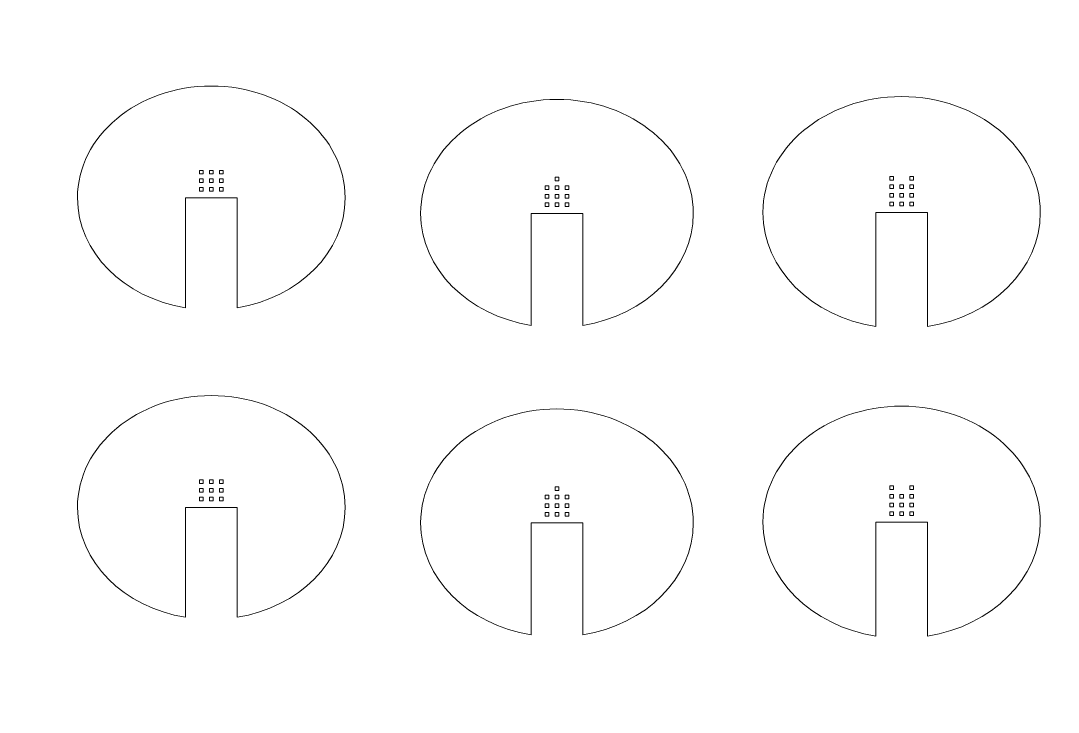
# Model space of a CAD drawing. Header units: centimetres. Extents: x -25.2 to 43.3, y -57.6 to 38.
# Drawn here: x 7.78 to 15.83, y -10.07 to -4.7 of the extents above; entities that cross this region are included whole.
import ezdxf

# ---------------------------------------------------------------- set-up
doc = ezdxf.new("R2010")
doc.units = ezdxf.units.CM
doc.header["$MEASUREMENT"] = 0

msp = doc.modelspace()

# ---------------------------------------------------------------- linework, layer by layer
at = {"lineweight": 9}
for points, knots in [([(36.13805, -9.90494), (36.13805, -9.90494), (37.33926, -9.90494), (37.33926, -9.90494), (37.33926, -9.90494), (37.33926, -9.90494), (37.33926, -11.50647), (37.33926, -11.50647), (37.33926, -11.50647), (37.33926, -11.50647), (36.53855, -11.50647), (36.53855, -11.50647), (36.53855, -11.50647), (36.53855, -11.50647), (36.53855, -18.46546), (36.53855, -18.46546), (36.53855, -18.46546), (36.53855, -18.46546), (37.33926, -18.46546), (37.33926, -18.46546), (37.33926, -18.46546), (37.33926, -18.46546), (37.33926, -20.06696), (37.33926, -20.06696), (37.33926, -20.06696), (37.33926, -20.06696), (36.53855, -20.06696), (36.53855, -20.06696), (36.53855, -20.06696), (36.53855, -20.06696), (34.21666, -21.0309), (34.21666, -21.0309), (34.21666, -21.0309), (34.21666, -21.0309), (34.21666, -11.69401), (34.21666, -11.69401), (34.21666, -11.69401), (34.21666, -11.69401), (33.81628, -11.69401), (33.81628, -11.69401), (33.81628, -11.69401), (33.81628, -11.69401), (33.81628, -21.23217), (33.81628, -21.23217), (33.81628, -21.23217), (33.81628, -21.23217), (31.89489, -22.29091), (31.89489, -22.29091), (31.89489, -22.29091), (31.89489, -22.29091), (31.89489, -13.28956), (31.89489, -13.28956), (31.89489, -13.28956), (31.89489, -13.28956), (31.4945, -13.28956), (31.4945, -13.28956), (31.4945, -13.28956), (31.4945, -13.28956), (31.4945, -22.52915), (31.4945, -22.52915), (31.4945, -22.52915), (31.4945, -22.52915), (29.57312, -23.75693), (29.57312, -23.75693), (29.57312, -23.75693), (29.57312, -23.75693), (29.57312, -14.84727), (29.57312, -14.84727), (29.57312, -14.84727), (29.57312, -14.84727), (29.17274, -14.84727), (29.17274, -14.84727), (29.17274, -14.84727), (29.17274, -14.84727), (29.17274, -24.00844), (29.17274, -24.00844), (29.17274, -24.00844), (29.17274, -24.00844), (27.25135, -25.19447), (27.25135, -25.19447), (27.25135, -25.19447), (27.25135, -25.19447), (27.25135, -16.49939), (27.25135, -16.49939), (27.25135, -16.49939), (27.25135, -16.49939), (26.85098, -16.49939), (26.85098, -16.49939), (26.85098, -16.49939), (26.85098, -16.49939), (26.85098, -25.44006), (26.85098, -25.44006), (26.85098, -25.44006), (26.85098, -25.44006), (24.92957, -26.6111), (24.92957, -26.6111), (24.92957, -26.6111), (24.92957, -26.6111), (24.92957, -18.24529), (24.92957, -18.24529), (24.92957, -18.24529), (24.92957, -18.24529), (24.52921, -18.24529), (24.52921, -18.24529), (24.52921, -18.24529), (24.52921, -18.24529), (24.52921, -26.78616), (24.52921, -26.78616), (24.52921, -26.78616), (24.52921, -26.78616), (22.60781, -27.29513), (22.60781, -27.29513), (22.60781, -27.29513), (22.60781, -27.29513), (22.60781, -19.73104), (22.60781, -19.73104), (22.60781, -19.73104), (22.60781, -19.73104), (22.20743, -19.73104), (22.20743, -19.73104), (22.20743, -19.73104), (22.20743, -19.73104), (22.20743, -27.37556), (22.20743, -27.37556), (22.20743, -27.37556), (22.20743, -27.37556), (21.44694, -27.47965), (21.44694, -27.47965), (21.44694, -27.47965), (21.44694, -27.47965), (21.44694, -24.35257), (21.44694, -24.35257), (21.44694, -24.35257), (21.44694, -24.35257), (21.04655, -24.35257), (21.04655, -24.35257), (21.04655, -24.35257), (21.04655, -24.35257), (21.04655, -27.53446), (21.04655, -27.53446), (21.04655, -27.53446), (21.04655, -27.53446), (20.28604, -27.63856), (20.28604, -27.63856), (20.28604, -27.63856), (20.28604, -27.63856), (20.28604, -21.31554), (20.28604, -21.31554), (20.28604, -21.31554), (20.28604, -21.31554), (19.88567, -21.31554), (19.88567, -21.31554), (19.88567, -21.31554), (19.88567, -21.31554), (19.88567, -27.63898), (19.88567, -27.63898), (19.88567, -27.63898), (19.88567, -27.63898), (17.96428, -27.38006), (17.96428, -27.38006), (17.96428, -27.38006), (17.96428, -27.38006), (17.96428, -21.97215), (17.96428, -21.97215), (17.96428, -21.97215), (17.96428, -21.97215), (17.5639, -21.97215), (17.5639, -21.97215), (17.5639, -21.97215), (17.5639, -21.97215), (17.5639, -27.12694), (17.5639, -27.12694), (17.5639, -27.12694), (17.5639, -27.12694), (15.6425, -24.95642), (15.6425, -24.95642), (15.6425, -24.95642), (15.6425, -24.95642), (15.6425, -20.60434), (15.6425, -20.60434), (15.6425, -20.60434), (15.6425, -20.60434), (15.24212, -20.60434), (15.24212, -20.60434), (15.24212, -20.60434), (15.24212, -20.60434), (15.24212, -24.5821), (15.24212, -24.5821), (15.24212, -24.5821), (15.24212, -24.5821), (13.32074, -23.15998), (13.32074, -23.15998), (13.32074, -23.15998), (13.32074, -23.15998), (13.32074, -19.72152), (13.32074, -19.72152), (13.32074, -19.72152), (13.32074, -19.72152), (12.92035, -19.72152), (12.92035, -19.72152), (12.92035, -19.72152), (12.92035, -19.72152), (12.92035, -22.87003), (12.92035, -22.87003), (12.92035, -22.87003), (12.92035, -22.87003), (10.99897, -21.50923), (10.99897, -21.50923), (10.99897, -21.50923), (10.99897, -21.50923), (10.99897, -18.74624), (10.99897, -18.74624), (10.99897, -18.74624), (10.99897, -18.74624), (10.59859, -18.74624), (10.59859, -18.74624), (10.59859, -18.74624), (10.59859, -18.74624), (10.59859, -21.19316), (10.59859, -21.19316), (10.59859, -21.19316), (10.59859, -21.19316), (8.67721, -19.5203), (8.67721, -19.5203), (8.67721, -19.5203), (8.67721, -19.5203), (8.67721, -18.34427), (8.67721, -18.34427), (8.67721, -18.34427), (8.67721, -18.34427), (8.27682, -18.34427), (8.27682, -18.34427), (8.27682, -18.34427), (8.27682, -18.34427), (8.27685, -19.20509), (8.27685, -19.20509), (8.27685, -19.20509), (8.27685, -19.20509), (8.10411, -19.03164), (8.10411, -19.03164), (8.10411, -19.03164), (8.10411, -19.03164), (7.96402, -18.83088), (7.96402, -18.83088), (7.96402, -18.83088), (7.96402, -18.83088), (7.86083, -18.60891), (7.86083, -18.60891), (7.86083, -18.60891), (7.86083, -18.60891), (7.79762, -18.37241), (7.79762, -18.37241), (7.79762, -18.37241), (7.79762, -18.37241), (7.77634, -18.12855), (7.77634, -18.12855), (7.77634, -18.12855), (7.77634, -18.12855), (7.79762, -17.88467), (7.79762, -17.88467), (7.79762, -17.88467), (7.79762, -17.88467), (7.86083, -17.64817), (7.86083, -17.64817), (7.86083, -17.64817), (7.86083, -17.64817), (7.96402, -17.4262), (7.96402, -17.4262), (7.96402, -17.4262), (7.96402, -17.4262), (8.10411, -17.22546), (8.10411, -17.22546), (8.10411, -17.22546), (8.10411, -17.22546), (8.27685, -17.05201), (8.27685, -17.05201), (8.27685, -17.05201), (8.27685, -17.05201), (8.477, -16.91108), (8.477, -16.91108), (8.477, -16.91108), (8.477, -16.91108), (8.61159, -16.8756), (8.61159, -16.8756), (8.61159, -16.8756), (8.61159, -16.8756), (8.74701, -16.84348), (8.74701, -16.84348), (8.74701, -16.84348), (8.74701, -16.84348), (8.88319, -16.81472), (8.88319, -16.81472), (8.88319, -16.81472), (8.88319, -16.81472), (9.02004, -16.78935), (9.02004, -16.78935), (9.02004, -16.78935), (9.02004, -16.78935), (9.15748, -16.76739), (9.15748, -16.76739), (9.15748, -16.76739), (9.15748, -16.76739), (9.29543, -16.74888), (9.29543, -16.74888), (9.29543, -16.74888), (9.29543, -16.74888), (9.4338, -16.73377), (9.4338, -16.73377), (9.4338, -16.73377), (9.4338, -16.73377), (9.57248, -16.72211), (9.57248, -16.72211), (9.57248, -16.72211), (9.57248, -16.72211), (9.71143, -16.7139), (9.71143, -16.7139), (9.71143, -16.7139), (9.71143, -16.7139), (9.85054, -16.70915), (9.85054, -16.70915), (9.85054, -16.70915), (9.85054, -16.70915), (9.98971, -16.70784), (9.98971, -16.70784), (9.98971, -16.70784), (9.98971, -16.70784), (10.12887, -16.71), (10.12887, -16.71), (10.12887, -16.71), (10.12887, -16.71), (10.15039, -16.63376), (10.15039, -16.63376), (10.15039, -16.63376), (10.15039, -16.63376), (10.17979, -16.56019), (10.17979, -16.56019), (10.17979, -16.56019), (10.17979, -16.56019), (10.21673, -16.49012), (10.21673, -16.49012), (10.21673, -16.49012), (10.21673, -16.49012), (10.26083, -16.42428), (10.26083, -16.42428), (10.26083, -16.42428), (10.26083, -16.42428), (10.31158, -16.36345), (10.31158, -16.36345), (10.31158, -16.36345), (10.31158, -16.36345), (10.36844, -16.30828), (10.36844, -16.30828), (10.36844, -16.30828), (10.36844, -16.30828), (10.43077, -16.25938), (10.43077, -16.25938), (10.43077, -16.25938), (10.43077, -16.25938), (10.49789, -16.21728), (10.49789, -16.21728), (10.49789, -16.21728), (10.49789, -16.21728), (10.56905, -16.18246), (10.56905, -16.18246), (10.56905, -16.18246), (10.56905, -16.18246), (10.64348, -16.1553), (10.64348, -16.1553), (10.64348, -16.1553), (10.64348, -16.1553), (10.72033, -16.13607), (10.72033, -16.13607), (10.72033, -16.13607), (10.72033, -16.13607), (10.79878, -16.12503), (10.79878, -16.12503), (10.79878, -16.12503), (10.79878, -16.12503), (13.12056, -16.43126), (13.12056, -16.43126), (13.12056, -16.43126), (13.12056, -16.43126), (15.44232, -16.47842), (15.44232, -16.47842), (15.44232, -16.47842), (15.44232, -16.47842), (17.76408, -16.5912), (17.76408, -16.5912), (17.76408, -16.5912), (17.76408, -16.5912), (20.08586, -14.96513), (20.08586, -14.96513), (20.08586, -14.96513), (20.08586, -14.96513), (22.40763, -12.11393), (22.40763, -12.11393), (22.40763, -12.11393), (22.40763, -12.11393), (24.72939, -9.75747), (24.72939, -9.75747), (24.72939, -9.75747), (24.72939, -9.75747), (27.05116, -7.68072), (27.05116, -7.68072), (27.05116, -7.68072), (27.05116, -7.68072), (29.37292, -5.80966), (29.37292, -5.80966), (29.37292, -5.80966), (29.37292, -5.80966), (31.6947, -4.17789), (31.6947, -4.17789), (31.6947, -4.17789), (31.6947, -4.17789), (34.01646, -2.26616), (34.01646, -2.26616), (34.01646, -2.26616), (34.01646, -2.26616), (36.13805, 0.03951), (36.13805, 0.03951), (36.13805, 0.03951), (36.13805, 0.03951), (36.13805, -9.90494), (36.13805, -9.90494)], [0, 0, 0, 0, 0.0093458, 0.0093458, 0.0093458, 0.0093458, 0.0186916, 0.0186916, 0.0186916, 0.0186916, 0.0280374, 0.0280374, 0.0280374, 0.0280374, 0.0373832, 0.0373832, 0.0373832, 0.0373832, 0.046729, 0.046729, 0.046729, 0.046729, 0.0560748, 0.0560748, 0.0560748, 0.0560748, 0.0654206, 0.0654206, 0.0654206, 0.0654206, 0.0747664, 0.0747664, 0.0747664, 0.0747664, 0.0841121, 0.0841121, 0.0841121, 0.0841121, 0.0934579, 0.0934579, 0.0934579, 0.0934579, 0.1028037, 0.1028037, 0.1028037, 0.1028037, 0.1121495, 0.1121495, 0.1121495, 0.1121495, 0.1214953, 0.1214953, 0.1214953, 0.1214953, 0.1308411, 0.1308411, 0.1308411, 0.1308411, 0.1401869, 0.1401869, 0.1401869, 0.1401869, 0.1495327, 0.1495327, 0.1495327, 0.1495327, 0.1588785, 0.1588785, 0.1588785, 0.1588785, 0.1682243, 0.1682243, 0.1682243, 0.1682243, 0.1775701, 0.1775701, 0.1775701, 0.1775701, 0.1869159, 0.1869159, 0.1869159, 0.1869159, 0.1962617, 0.1962617, 0.1962617, 0.1962617, 0.2056075, 0.2056075, 0.2056075, 0.2056075, 0.2149533, 0.2149533, 0.2149533, 0.2149533, 0.2242991, 0.2242991, 0.2242991, 0.2242991, 0.2336449, 0.2336449, 0.2336449, 0.2336449, 0.2429907, 0.2429907, 0.2429907, 0.2429907, 0.2523364, 0.2523364, 0.2523364, 0.2523364, 0.2616822, 0.2616822, 0.2616822, 0.2616822, 0.271028, 0.271028, 0.271028, 0.271028, 0.2803738, 0.2803738, 0.2803738, 0.2803738, 0.2897196, 0.2897196, 0.2897196, 0.2897196, 0.2990654, 0.2990654, 0.2990654, 0.2990654, 0.3084112, 0.3084112, 0.3084112, 0.3084112, 0.317757, 0.317757, 0.317757, 0.317757, 0.3271028, 0.3271028, 0.3271028, 0.3271028, 0.3364486, 0.3364486, 0.3364486, 0.3364486, 0.3457944, 0.3457944, 0.3457944, 0.3457944, 0.3551402, 0.3551402, 0.3551402, 0.3551402, 0.364486, 0.364486, 0.364486, 0.364486, 0.3738318, 0.3738318, 0.3738318, 0.3738318, 0.3831776, 0.3831776, 0.3831776, 0.3831776, 0.3925234, 0.3925234, 0.3925234, 0.3925234, 0.4018692, 0.4018692, 0.4018692, 0.4018692, 0.411215, 0.411215, 0.411215, 0.411215, 0.4205607, 0.4205607, 0.4205607, 0.4205607, 0.4299065, 0.4299065, 0.4299065, 0.4299065, 0.4392523, 0.4392523, 0.4392523, 0.4392523, 0.4485981, 0.4485981, 0.4485981, 0.4485981, 0.4579439, 0.4579439, 0.4579439, 0.4579439, 0.4672897, 0.4672897, 0.4672897, 0.4672897, 0.4766355, 0.4766355, 0.4766355, 0.4766355, 0.4859813, 0.4859813, 0.4859813, 0.4859813, 0.4953271, 0.4953271, 0.4953271, 0.4953271, 0.5046729, 0.5046729, 0.5046729, 0.5046729, 0.5140187, 0.5140187, 0.5140187, 0.5140187, 0.5233645, 0.5233645, 0.5233645, 0.5233645, 0.5327103, 0.5327103, 0.5327103, 0.5327103, 0.5420561, 0.5420561, 0.5420561, 0.5420561, 0.5514019, 0.5514019, 0.5514019, 0.5514019, 0.5607477, 0.5607477, 0.5607477, 0.5607477, 0.5700935, 0.5700935, 0.5700935, 0.5700935, 0.5794393, 0.5794393, 0.5794393, 0.5794393, 0.588785, 0.588785, 0.588785, 0.588785, 0.5981308, 0.5981308, 0.5981308, 0.5981308, 0.6074766, 0.6074766, 0.6074766, 0.6074766, 0.6168224, 0.6168224, 0.6168224, 0.6168224, 0.6261682, 0.6261682, 0.6261682, 0.6261682, 0.635514, 0.635514, 0.635514, 0.635514, 0.6448598, 0.6448598, 0.6448598, 0.6448598, 0.6542056, 0.6542056, 0.6542056, 0.6542056, 0.6635514, 0.6635514, 0.6635514, 0.6635514, 0.6728972, 0.6728972, 0.6728972, 0.6728972, 0.682243, 0.682243, 0.682243, 0.682243, 0.6915888, 0.6915888, 0.6915888, 0.6915888, 0.7009346, 0.7009346, 0.7009346, 0.7009346, 0.7102804, 0.7102804, 0.7102804, 0.7102804, 0.7196262, 0.7196262, 0.7196262, 0.7196262, 0.728972, 0.728972, 0.728972, 0.728972, 0.7383178, 0.7383178, 0.7383178, 0.7383178, 0.7476636, 0.7476636, 0.7476636, 0.7476636, 0.7570093, 0.7570093, 0.7570093, 0.7570093, 0.7663551, 0.7663551, 0.7663551, 0.7663551, 0.7757009, 0.7757009, 0.7757009, 0.7757009, 0.7850467, 0.7850467, 0.7850467, 0.7850467, 0.7943925, 0.7943925, 0.7943925, 0.7943925, 0.8037383, 0.8037383, 0.8037383, 0.8037383, 0.8130841, 0.8130841, 0.8130841, 0.8130841, 0.8224299, 0.8224299, 0.8224299, 0.8224299, 0.8317757, 0.8317757, 0.8317757, 0.8317757, 0.8411215, 0.8411215, 0.8411215, 0.8411215, 0.8504673, 0.8504673, 0.8504673, 0.8504673, 0.8598131, 0.8598131, 0.8598131, 0.8598131, 0.8691589, 0.8691589, 0.8691589, 0.8691589, 0.8785047, 0.8785047, 0.8785047, 0.8785047, 0.8878505, 0.8878505, 0.8878505, 0.8878505, 0.8971963, 0.8971963, 0.8971963, 0.8971963, 0.9065421, 0.9065421, 0.9065421, 0.9065421, 0.9158879, 0.9158879, 0.9158879, 0.9158879, 0.9252336, 0.9252336, 0.9252336, 0.9252336, 0.9345794, 0.9345794, 0.9345794, 0.9345794, 0.9439252, 0.9439252, 0.9439252, 0.9439252, 0.953271, 0.953271, 0.953271, 0.953271, 0.9626168, 0.9626168, 0.9626168, 0.9626168, 0.9719626, 0.9719626, 0.9719626, 0.9719626, 0.9813084, 0.9813084, 0.9813084, 0.9813084, 1, 1, 1, 1]), ([(9.16364, -5.89093), (9.16364, -5.89093), (9.16364, -5.86267), (9.16364, -5.86267), (9.16364, -5.86267), (9.16364, -5.86267), (9.1919, -5.86267), (9.1919, -5.86267), (9.1919, -5.86267), (9.1919, -5.86267), (9.1919, -5.89093), (9.1919, -5.89093), (9.1919, -5.89093), (9.1919, -5.89093), (9.16364, -5.89093), (9.16364, -5.89093)], [0, 0, 0, 0, 0.2, 0.2, 0.2, 0.2, 0.4, 0.4, 0.4, 0.4, 0.6, 0.6, 0.6, 0.6, 1, 1, 1, 1]), ([(9.24215, -5.89093), (9.24215, -5.89093), (9.24215, -5.86267), (9.24215, -5.86267), (9.24215, -5.86267), (9.24215, -5.86267), (9.27041, -5.86267), (9.27041, -5.86267), (9.27041, -5.86267), (9.27041, -5.86267), (9.27041, -5.89093), (9.27041, -5.89093), (9.27041, -5.89093), (9.27041, -5.89093), (9.24215, -5.89093), (9.24215, -5.89093)], [0, 0, 0, 0, 0.2, 0.2, 0.2, 0.2, 0.4, 0.4, 0.4, 0.4, 0.6, 0.6, 0.6, 0.6, 1, 1, 1, 1]), ([(9.32066, -5.89093), (9.32066, -5.89093), (9.32066, -5.86267), (9.32066, -5.86267), (9.32066, -5.86267), (9.32066, -5.86267), (9.34892, -5.86267), (9.34892, -5.86267), (9.34892, -5.86267), (9.34892, -5.86267), (9.34892, -5.89093), (9.34892, -5.89093), (9.34892, -5.89093), (9.34892, -5.89093), (9.32066, -5.89093), (9.32066, -5.89093)], [0, 0, 0, 0, 0.2, 0.2, 0.2, 0.2, 0.4, 0.4, 0.4, 0.4, 0.6, 0.6, 0.6, 0.6, 1, 1, 1, 1]), ([(9.16364, -5.95768), (9.16364, -5.95768), (9.16364, -5.92942), (9.16364, -5.92942), (9.16364, -5.92942), (9.16364, -5.92942), (9.1919, -5.92942), (9.1919, -5.92942), (9.1919, -5.92942), (9.1919, -5.92942), (9.1919, -5.95768), (9.1919, -5.95768), (9.1919, -5.95768), (9.1919, -5.95768), (9.16364, -5.95768), (9.16364, -5.95768)], [0, 0, 0, 0, 0.2, 0.2, 0.2, 0.2, 0.4, 0.4, 0.4, 0.4, 0.6, 0.6, 0.6, 0.6, 1, 1, 1, 1]), ([(9.24215, -5.95768), (9.24215, -5.95768), (9.24215, -5.92942), (9.24215, -5.92942), (9.24215, -5.92942), (9.24215, -5.92942), (9.27041, -5.92942), (9.27041, -5.92942), (9.27041, -5.92942), (9.27041, -5.92942), (9.27041, -5.95768), (9.27041, -5.95768), (9.27041, -5.95768), (9.27041, -5.95768), (9.24215, -5.95768), (9.24215, -5.95768)], [0, 0, 0, 0, 0.2, 0.2, 0.2, 0.2, 0.4, 0.4, 0.4, 0.4, 0.6, 0.6, 0.6, 0.6, 1, 1, 1, 1]), ([(9.32066, -5.95768), (9.32066, -5.95768), (9.32066, -5.92942), (9.32066, -5.92942), (9.32066, -5.92942), (9.32066, -5.92942), (9.34892, -5.92942), (9.34892, -5.92942), (9.34892, -5.92942), (9.34892, -5.92942), (9.34892, -5.95768), (9.34892, -5.95768), (9.34892, -5.95768), (9.34892, -5.95768), (9.32066, -5.95768), (9.32066, -5.95768)], [0, 0, 0, 0, 0.2, 0.2, 0.2, 0.2, 0.4, 0.4, 0.4, 0.4, 0.6, 0.6, 0.6, 0.6, 1, 1, 1, 1]), ([(11.92661, -5.94411), (11.92661, -5.94411), (11.92661, -5.91585), (11.92661, -5.91585), (11.92661, -5.91585), (11.92661, -5.91585), (11.95487, -5.91585), (11.95487, -5.91585), (11.95487, -5.91585), (11.95487, -5.91585), (11.95487, -5.94411), (11.95487, -5.94411), (11.95487, -5.94411), (11.95487, -5.94411), (11.92661, -5.94411), (11.92661, -5.94411)], [0, 0, 0, 0, 0.2, 0.2, 0.2, 0.2, 0.4, 0.4, 0.4, 0.4, 0.6, 0.6, 0.6, 0.6, 1, 1, 1, 1]), ([(14.52477, -5.93787), (14.52477, -5.93787), (14.52477, -5.90961), (14.52477, -5.90961), (14.52477, -5.90961), (14.52477, -5.90961), (14.55303, -5.90961), (14.55303, -5.90961), (14.55303, -5.90961), (14.55303, -5.90961), (14.55303, -5.93787), (14.55303, -5.93787), (14.55303, -5.93787), (14.55303, -5.93787), (14.52477, -5.93787), (14.52477, -5.93787)], [0, 0, 0, 0, 0.2, 0.2, 0.2, 0.2, 0.4, 0.4, 0.4, 0.4, 0.6, 0.6, 0.6, 0.6, 1, 1, 1, 1]), ([(14.6818, -5.93787), (14.6818, -5.93787), (14.6818, -5.90961), (14.6818, -5.90961), (14.6818, -5.90961), (14.6818, -5.90961), (14.71006, -5.90961), (14.71006, -5.90961), (14.71006, -5.90961), (14.71006, -5.90961), (14.71006, -5.93787), (14.71006, -5.93787), (14.71006, -5.93787), (14.71006, -5.93787), (14.6818, -5.93787), (14.6818, -5.93787)], [0, 0, 0, 0, 0.2, 0.2, 0.2, 0.2, 0.4, 0.4, 0.4, 0.4, 0.6, 0.6, 0.6, 0.6, 1, 1, 1, 1]), ([(9.16364, -6.02443), (9.16364, -6.02443), (9.16364, -5.99617), (9.16364, -5.99617), (9.16364, -5.99617), (9.16364, -5.99617), (9.1919, -5.99617), (9.1919, -5.99617), (9.1919, -5.99617), (9.1919, -5.99617), (9.1919, -6.02443), (9.1919, -6.02443), (9.1919, -6.02443), (9.1919, -6.02443), (9.16364, -6.02443), (9.16364, -6.02443)], [0, 0, 0, 0, 0.2, 0.2, 0.2, 0.2, 0.4, 0.4, 0.4, 0.4, 0.6, 0.6, 0.6, 0.6, 1, 1, 1, 1]), ([(9.24215, -6.02443), (9.24215, -6.02443), (9.24215, -5.99617), (9.24215, -5.99617), (9.24215, -5.99617), (9.24215, -5.99617), (9.27041, -5.99617), (9.27041, -5.99617), (9.27041, -5.99617), (9.27041, -5.99617), (9.27041, -6.02443), (9.27041, -6.02443), (9.27041, -6.02443), (9.27041, -6.02443), (9.24215, -6.02443), (9.24215, -6.02443)], [0, 0, 0, 0, 0.2, 0.2, 0.2, 0.2, 0.4, 0.4, 0.4, 0.4, 0.6, 0.6, 0.6, 0.6, 1, 1, 1, 1]), ([(9.32066, -6.02443), (9.32066, -6.02443), (9.32066, -5.99617), (9.32066, -5.99617), (9.32066, -5.99617), (9.32066, -5.99617), (9.34892, -5.99617), (9.34892, -5.99617), (9.34892, -5.99617), (9.34892, -5.99617), (9.34892, -6.02443), (9.34892, -6.02443), (9.34892, -6.02443), (9.34892, -6.02443), (9.32066, -6.02443), (9.32066, -6.02443)], [0, 0, 0, 0, 0.2, 0.2, 0.2, 0.2, 0.4, 0.4, 0.4, 0.4, 0.6, 0.6, 0.6, 0.6, 1, 1, 1, 1]), ([(11.8481, -6.01086), (11.8481, -6.01086), (11.8481, -5.9826), (11.8481, -5.9826), (11.8481, -5.9826), (11.8481, -5.9826), (11.87636, -5.9826), (11.87636, -5.9826), (11.87636, -5.9826), (11.87636, -5.9826), (11.87636, -6.01086), (11.87636, -6.01086), (11.87636, -6.01086), (11.87636, -6.01086), (11.8481, -6.01086), (11.8481, -6.01086)], [0, 0, 0, 0, 0.2, 0.2, 0.2, 0.2, 0.4, 0.4, 0.4, 0.4, 0.6, 0.6, 0.6, 0.6, 1, 1, 1, 1]), ([(11.92661, -6.01086), (11.92661, -6.01086), (11.92661, -5.9826), (11.92661, -5.9826), (11.92661, -5.9826), (11.92661, -5.9826), (11.95487, -5.9826), (11.95487, -5.9826), (11.95487, -5.9826), (11.95487, -5.9826), (11.95487, -6.01086), (11.95487, -6.01086), (11.95487, -6.01086), (11.95487, -6.01086), (11.92661, -6.01086), (11.92661, -6.01086)], [0, 0, 0, 0, 0.2, 0.2, 0.2, 0.2, 0.4, 0.4, 0.4, 0.4, 0.6, 0.6, 0.6, 0.6, 1, 1, 1, 1]), ([(12.00512, -6.01086), (12.00512, -6.01086), (12.00512, -5.9826), (12.00512, -5.9826), (12.00512, -5.9826), (12.00512, -5.9826), (12.03338, -5.9826), (12.03338, -5.9826), (12.03338, -5.9826), (12.03338, -5.9826), (12.03338, -6.01086), (12.03338, -6.01086), (12.03338, -6.01086), (12.03338, -6.01086), (12.00512, -6.01086), (12.00512, -6.01086)], [0, 0, 0, 0, 0.2, 0.2, 0.2, 0.2, 0.4, 0.4, 0.4, 0.4, 0.6, 0.6, 0.6, 0.6, 1, 1, 1, 1]), ([(14.52477, -6.00462), (14.52477, -6.00462), (14.52477, -5.97636), (14.52477, -5.97636), (14.52477, -5.97636), (14.52477, -5.97636), (14.55303, -5.97636), (14.55303, -5.97636), (14.55303, -5.97636), (14.55303, -5.97636), (14.55303, -6.00462), (14.55303, -6.00462), (14.55303, -6.00462), (14.55303, -6.00462), (14.52477, -6.00462), (14.52477, -6.00462)], [0, 0, 0, 0, 0.2, 0.2, 0.2, 0.2, 0.4, 0.4, 0.4, 0.4, 0.6, 0.6, 0.6, 0.6, 1, 1, 1, 1]), ([(14.60328, -6.00462), (14.60328, -6.00462), (14.60328, -5.97636), (14.60328, -5.97636), (14.60328, -5.97636), (14.60328, -5.97636), (14.63155, -5.97636), (14.63155, -5.97636), (14.63155, -5.97636), (14.63155, -5.97636), (14.63155, -6.00462), (14.63155, -6.00462), (14.63155, -6.00462), (14.63155, -6.00462), (14.60328, -6.00462), (14.60328, -6.00462)], [0, 0, 0, 0, 0.2, 0.2, 0.2, 0.2, 0.4, 0.4, 0.4, 0.4, 0.6, 0.6, 0.6, 0.6, 1, 1, 1, 1]), ([(14.6818, -6.00462), (14.6818, -6.00462), (14.6818, -5.97636), (14.6818, -5.97636), (14.6818, -5.97636), (14.6818, -5.97636), (14.71006, -5.97636), (14.71006, -5.97636), (14.71006, -5.97636), (14.71006, -5.97636), (14.71006, -6.00462), (14.71006, -6.00462), (14.71006, -6.00462), (14.71006, -6.00462), (14.6818, -6.00462), (14.6818, -6.00462)], [0, 0, 0, 0, 0.2, 0.2, 0.2, 0.2, 0.4, 0.4, 0.4, 0.4, 0.6, 0.6, 0.6, 0.6, 1, 1, 1, 1]), ([(11.8481, -6.07761), (11.8481, -6.07761), (11.8481, -6.04935), (11.8481, -6.04935), (11.8481, -6.04935), (11.8481, -6.04935), (11.87636, -6.04935), (11.87636, -6.04935), (11.87636, -6.04935), (11.87636, -6.04935), (11.87636, -6.07761), (11.87636, -6.07761), (11.87636, -6.07761), (11.87636, -6.07761), (11.8481, -6.07761), (11.8481, -6.07761)], [0, 0, 0, 0, 0.2, 0.2, 0.2, 0.2, 0.4, 0.4, 0.4, 0.4, 0.6, 0.6, 0.6, 0.6, 1, 1, 1, 1]), ([(11.8481, -6.14436), (11.8481, -6.14436), (11.8481, -6.1161), (11.8481, -6.1161), (11.8481, -6.1161), (11.8481, -6.1161), (11.87636, -6.1161), (11.87636, -6.1161), (11.87636, -6.1161), (11.87636, -6.1161), (11.87636, -6.14436), (11.87636, -6.14436), (11.87636, -6.14436), (11.87636, -6.14436), (11.8481, -6.14436), (11.8481, -6.14436)], [0, 0, 0, 0, 0.2, 0.2, 0.2, 0.2, 0.4, 0.4, 0.4, 0.4, 0.6, 0.6, 0.6, 0.6, 1, 1, 1, 1]), ([(11.92661, -6.07761), (11.92661, -6.07761), (11.92661, -6.04935), (11.92661, -6.04935), (11.92661, -6.04935), (11.92661, -6.04935), (11.95487, -6.04935), (11.95487, -6.04935), (11.95487, -6.04935), (11.95487, -6.04935), (11.95487, -6.07761), (11.95487, -6.07761), (11.95487, -6.07761), (11.95487, -6.07761), (11.92661, -6.07761), (11.92661, -6.07761)], [0, 0, 0, 0, 0.2, 0.2, 0.2, 0.2, 0.4, 0.4, 0.4, 0.4, 0.6, 0.6, 0.6, 0.6, 1, 1, 1, 1]), ([(11.92661, -6.14436), (11.92661, -6.14436), (11.92661, -6.1161), (11.92661, -6.1161), (11.92661, -6.1161), (11.92661, -6.1161), (11.95487, -6.1161), (11.95487, -6.1161), (11.95487, -6.1161), (11.95487, -6.1161), (11.95487, -6.14436), (11.95487, -6.14436), (11.95487, -6.14436), (11.95487, -6.14436), (11.92661, -6.14436), (11.92661, -6.14436)], [0, 0, 0, 0, 0.2, 0.2, 0.2, 0.2, 0.4, 0.4, 0.4, 0.4, 0.6, 0.6, 0.6, 0.6, 1, 1, 1, 1]), ([(12.00512, -6.07761), (12.00512, -6.07761), (12.00512, -6.04935), (12.00512, -6.04935), (12.00512, -6.04935), (12.00512, -6.04935), (12.03338, -6.04935), (12.03338, -6.04935), (12.03338, -6.04935), (12.03338, -6.04935), (12.03338, -6.07761), (12.03338, -6.07761), (12.03338, -6.07761), (12.03338, -6.07761), (12.00512, -6.07761), (12.00512, -6.07761)], [0, 0, 0, 0, 0.2, 0.2, 0.2, 0.2, 0.4, 0.4, 0.4, 0.4, 0.6, 0.6, 0.6, 0.6, 1, 1, 1, 1]), ([(12.00512, -6.14436), (12.00512, -6.14436), (12.00512, -6.1161), (12.00512, -6.1161), (12.00512, -6.1161), (12.00512, -6.1161), (12.03338, -6.1161), (12.03338, -6.1161), (12.03338, -6.1161), (12.03338, -6.1161), (12.03338, -6.14436), (12.03338, -6.14436), (12.03338, -6.14436), (12.03338, -6.14436), (12.00512, -6.14436), (12.00512, -6.14436)], [0, 0, 0, 0, 0.2, 0.2, 0.2, 0.2, 0.4, 0.4, 0.4, 0.4, 0.6, 0.6, 0.6, 0.6, 1, 1, 1, 1]), ([(14.52477, -6.07137), (14.52477, -6.07137), (14.52477, -6.04311), (14.52477, -6.04311), (14.52477, -6.04311), (14.52477, -6.04311), (14.55303, -6.04311), (14.55303, -6.04311), (14.55303, -6.04311), (14.55303, -6.04311), (14.55303, -6.07137), (14.55303, -6.07137), (14.55303, -6.07137), (14.55303, -6.07137), (14.52477, -6.07137), (14.52477, -6.07137)], [0, 0, 0, 0, 0.2, 0.2, 0.2, 0.2, 0.4, 0.4, 0.4, 0.4, 0.6, 0.6, 0.6, 0.6, 1, 1, 1, 1]), ([(14.52477, -6.13812), (14.52477, -6.13812), (14.52477, -6.10986), (14.52477, -6.10986), (14.52477, -6.10986), (14.52477, -6.10986), (14.55303, -6.10986), (14.55303, -6.10986), (14.55303, -6.10986), (14.55303, -6.10986), (14.55303, -6.13812), (14.55303, -6.13812), (14.55303, -6.13812), (14.55303, -6.13812), (14.52477, -6.13812), (14.52477, -6.13812)], [0, 0, 0, 0, 0.2, 0.2, 0.2, 0.2, 0.4, 0.4, 0.4, 0.4, 0.6, 0.6, 0.6, 0.6, 1, 1, 1, 1]), ([(14.60328, -6.07137), (14.60328, -6.07137), (14.60328, -6.04311), (14.60328, -6.04311), (14.60328, -6.04311), (14.60328, -6.04311), (14.63155, -6.04311), (14.63155, -6.04311), (14.63155, -6.04311), (14.63155, -6.04311), (14.63155, -6.07137), (14.63155, -6.07137), (14.63155, -6.07137), (14.63155, -6.07137), (14.60328, -6.07137), (14.60328, -6.07137)], [0, 0, 0, 0, 0.2, 0.2, 0.2, 0.2, 0.4, 0.4, 0.4, 0.4, 0.6, 0.6, 0.6, 0.6, 1, 1, 1, 1]), ([(14.60328, -6.13812), (14.60328, -6.13812), (14.60328, -6.10986), (14.60328, -6.10986), (14.60328, -6.10986), (14.60328, -6.10986), (14.63155, -6.10986), (14.63155, -6.10986), (14.63155, -6.10986), (14.63155, -6.10986), (14.63155, -6.13812), (14.63155, -6.13812), (14.63155, -6.13812), (14.63155, -6.13812), (14.60328, -6.13812), (14.60328, -6.13812)], [0, 0, 0, 0, 0.2, 0.2, 0.2, 0.2, 0.4, 0.4, 0.4, 0.4, 0.6, 0.6, 0.6, 0.6, 1, 1, 1, 1]), ([(14.6818, -6.07137), (14.6818, -6.07137), (14.6818, -6.04311), (14.6818, -6.04311), (14.6818, -6.04311), (14.6818, -6.04311), (14.71006, -6.04311), (14.71006, -6.04311), (14.71006, -6.04311), (14.71006, -6.04311), (14.71006, -6.07137), (14.71006, -6.07137), (14.71006, -6.07137), (14.71006, -6.07137), (14.6818, -6.07137), (14.6818, -6.07137)], [0, 0, 0, 0, 0.2, 0.2, 0.2, 0.2, 0.4, 0.4, 0.4, 0.4, 0.6, 0.6, 0.6, 0.6, 1, 1, 1, 1]), ([(14.6818, -6.13812), (14.6818, -6.13812), (14.6818, -6.10986), (14.6818, -6.10986), (14.6818, -6.10986), (14.6818, -6.10986), (14.71006, -6.10986), (14.71006, -6.10986), (14.71006, -6.10986), (14.71006, -6.10986), (14.71006, -6.13812), (14.71006, -6.13812), (14.71006, -6.13812), (14.71006, -6.13812), (14.6818, -6.13812), (14.6818, -6.13812)], [0, 0, 0, 0, 0.2, 0.2, 0.2, 0.2, 0.4, 0.4, 0.4, 0.4, 0.6, 0.6, 0.6, 0.6, 1, 1, 1, 1]), ([(9.16364, -8.29394), (9.16364, -8.29394), (9.16364, -8.26567), (9.16364, -8.26567), (9.16364, -8.26567), (9.16364, -8.26567), (9.1919, -8.26567), (9.1919, -8.26567), (9.1919, -8.26567), (9.1919, -8.26567), (9.1919, -8.29394), (9.1919, -8.29394), (9.1919, -8.29394), (9.1919, -8.29394), (9.16364, -8.29394), (9.16364, -8.29394)], [0, 0, 0, 0, 0.2, 0.2, 0.2, 0.2, 0.4, 0.4, 0.4, 0.4, 0.6, 0.6, 0.6, 0.6, 1, 1, 1, 1]), ([(9.24215, -8.29394), (9.24215, -8.29394), (9.24215, -8.26567), (9.24215, -8.26567), (9.24215, -8.26567), (9.24215, -8.26567), (9.27041, -8.26567), (9.27041, -8.26567), (9.27041, -8.26567), (9.27041, -8.26567), (9.27041, -8.29394), (9.27041, -8.29394), (9.27041, -8.29394), (9.27041, -8.29394), (9.24215, -8.29394), (9.24215, -8.29394)], [0, 0, 0, 0, 0.2, 0.2, 0.2, 0.2, 0.4, 0.4, 0.4, 0.4, 0.6, 0.6, 0.6, 0.6, 1, 1, 1, 1]), ([(9.32066, -8.29394), (9.32066, -8.29394), (9.32066, -8.26567), (9.32066, -8.26567), (9.32066, -8.26567), (9.32066, -8.26567), (9.34892, -8.26567), (9.34892, -8.26567), (9.34892, -8.26567), (9.34892, -8.26567), (9.34892, -8.29394), (9.34892, -8.29394), (9.34892, -8.29394), (9.34892, -8.29394), (9.32066, -8.29394), (9.32066, -8.29394)], [0, 0, 0, 0, 0.2, 0.2, 0.2, 0.2, 0.4, 0.4, 0.4, 0.4, 0.6, 0.6, 0.6, 0.6, 1, 1, 1, 1]), ([(9.16364, -8.36069), (9.16364, -8.36069), (9.16364, -8.33242), (9.16364, -8.33242), (9.16364, -8.33242), (9.16364, -8.33242), (9.1919, -8.33242), (9.1919, -8.33242), (9.1919, -8.33242), (9.1919, -8.33242), (9.1919, -8.36069), (9.1919, -8.36069), (9.1919, -8.36069), (9.1919, -8.36069), (9.16364, -8.36069), (9.16364, -8.36069)], [0, 0, 0, 0, 0.2, 0.2, 0.2, 0.2, 0.4, 0.4, 0.4, 0.4, 0.6, 0.6, 0.6, 0.6, 1, 1, 1, 1]), ([(9.24215, -8.36069), (9.24215, -8.36069), (9.24215, -8.33242), (9.24215, -8.33242), (9.24215, -8.33242), (9.24215, -8.33242), (9.27041, -8.33242), (9.27041, -8.33242), (9.27041, -8.33242), (9.27041, -8.33242), (9.27041, -8.36069), (9.27041, -8.36069), (9.27041, -8.36069), (9.27041, -8.36069), (9.24215, -8.36069), (9.24215, -8.36069)], [0, 0, 0, 0, 0.2, 0.2, 0.2, 0.2, 0.4, 0.4, 0.4, 0.4, 0.6, 0.6, 0.6, 0.6, 1, 1, 1, 1]), ([(9.32066, -8.36069), (9.32066, -8.36069), (9.32066, -8.33242), (9.32066, -8.33242), (9.32066, -8.33242), (9.32066, -8.33242), (9.34892, -8.33242), (9.34892, -8.33242), (9.34892, -8.33242), (9.34892, -8.33242), (9.34892, -8.36069), (9.34892, -8.36069), (9.34892, -8.36069), (9.34892, -8.36069), (9.32066, -8.36069), (9.32066, -8.36069)], [0, 0, 0, 0, 0.2, 0.2, 0.2, 0.2, 0.4, 0.4, 0.4, 0.4, 0.6, 0.6, 0.6, 0.6, 1, 1, 1, 1]), ([(11.92661, -8.34711), (11.92661, -8.34711), (11.92661, -8.31885), (11.92661, -8.31885), (11.92661, -8.31885), (11.92661, -8.31885), (11.95487, -8.31885), (11.95487, -8.31885), (11.95487, -8.31885), (11.95487, -8.31885), (11.95487, -8.34711), (11.95487, -8.34711), (11.95487, -8.34711), (11.95487, -8.34711), (11.92661, -8.34711), (11.92661, -8.34711)], [0, 0, 0, 0, 0.2, 0.2, 0.2, 0.2, 0.4, 0.4, 0.4, 0.4, 0.6, 0.6, 0.6, 0.6, 1, 1, 1, 1]), ([(14.52477, -8.34087), (14.52477, -8.34087), (14.52477, -8.31261), (14.52477, -8.31261), (14.52477, -8.31261), (14.52477, -8.31261), (14.55303, -8.31261), (14.55303, -8.31261), (14.55303, -8.31261), (14.55303, -8.31261), (14.55303, -8.34087), (14.55303, -8.34087), (14.55303, -8.34087), (14.55303, -8.34087), (14.52477, -8.34087), (14.52477, -8.34087)], [0, 0, 0, 0, 0.2, 0.2, 0.2, 0.2, 0.4, 0.4, 0.4, 0.4, 0.6, 0.6, 0.6, 0.6, 1, 1, 1, 1]), ([(14.52477, -8.40762), (14.52477, -8.40762), (14.52477, -8.37936), (14.52477, -8.37936), (14.52477, -8.37936), (14.52477, -8.37936), (14.55303, -8.37936), (14.55303, -8.37936), (14.55303, -8.37936), (14.55303, -8.37936), (14.55303, -8.40762), (14.55303, -8.40762), (14.55303, -8.40762), (14.55303, -8.40762), (14.52477, -8.40762), (14.52477, -8.40762)], [0, 0, 0, 0, 0.2, 0.2, 0.2, 0.2, 0.4, 0.4, 0.4, 0.4, 0.6, 0.6, 0.6, 0.6, 1, 1, 1, 1]), ([(14.60328, -8.40762), (14.60328, -8.40762), (14.60328, -8.37936), (14.60328, -8.37936), (14.60328, -8.37936), (14.60328, -8.37936), (14.63155, -8.37936), (14.63155, -8.37936), (14.63155, -8.37936), (14.63155, -8.37936), (14.63155, -8.40762), (14.63155, -8.40762), (14.63155, -8.40762), (14.63155, -8.40762), (14.60328, -8.40762), (14.60328, -8.40762)], [0, 0, 0, 0, 0.2, 0.2, 0.2, 0.2, 0.4, 0.4, 0.4, 0.4, 0.6, 0.6, 0.6, 0.6, 1, 1, 1, 1]), ([(14.6818, -8.34087), (14.6818, -8.34087), (14.6818, -8.31261), (14.6818, -8.31261), (14.6818, -8.31261), (14.6818, -8.31261), (14.71006, -8.31261), (14.71006, -8.31261), (14.71006, -8.31261), (14.71006, -8.31261), (14.71006, -8.34087), (14.71006, -8.34087), (14.71006, -8.34087), (14.71006, -8.34087), (14.6818, -8.34087), (14.6818, -8.34087)], [0, 0, 0, 0, 0.2, 0.2, 0.2, 0.2, 0.4, 0.4, 0.4, 0.4, 0.6, 0.6, 0.6, 0.6, 1, 1, 1, 1]), ([(14.6818, -8.40762), (14.6818, -8.40762), (14.6818, -8.37936), (14.6818, -8.37936), (14.6818, -8.37936), (14.6818, -8.37936), (14.71006, -8.37936), (14.71006, -8.37936), (14.71006, -8.37936), (14.71006, -8.37936), (14.71006, -8.40762), (14.71006, -8.40762), (14.71006, -8.40762), (14.71006, -8.40762), (14.6818, -8.40762), (14.6818, -8.40762)], [0, 0, 0, 0, 0.2, 0.2, 0.2, 0.2, 0.4, 0.4, 0.4, 0.4, 0.6, 0.6, 0.6, 0.6, 1, 1, 1, 1]), ([(9.16364, -8.42744), (9.16364, -8.42744), (9.16364, -8.39917), (9.16364, -8.39917), (9.16364, -8.39917), (9.16364, -8.39917), (9.1919, -8.39917), (9.1919, -8.39917), (9.1919, -8.39917), (9.1919, -8.39917), (9.1919, -8.42744), (9.1919, -8.42744), (9.1919, -8.42744), (9.1919, -8.42744), (9.16364, -8.42744), (9.16364, -8.42744)], [0, 0, 0, 0, 0.2, 0.2, 0.2, 0.2, 0.4, 0.4, 0.4, 0.4, 0.6, 0.6, 0.6, 0.6, 1, 1, 1, 1]), ([(9.24215, -8.42744), (9.24215, -8.42744), (9.24215, -8.39917), (9.24215, -8.39917), (9.24215, -8.39917), (9.24215, -8.39917), (9.27041, -8.39917), (9.27041, -8.39917), (9.27041, -8.39917), (9.27041, -8.39917), (9.27041, -8.42744), (9.27041, -8.42744), (9.27041, -8.42744), (9.27041, -8.42744), (9.24215, -8.42744), (9.24215, -8.42744)], [0, 0, 0, 0, 0.2, 0.2, 0.2, 0.2, 0.4, 0.4, 0.4, 0.4, 0.6, 0.6, 0.6, 0.6, 1, 1, 1, 1]), ([(9.32066, -8.42744), (9.32066, -8.42744), (9.32066, -8.39917), (9.32066, -8.39917), (9.32066, -8.39917), (9.32066, -8.39917), (9.34892, -8.39917), (9.34892, -8.39917), (9.34892, -8.39917), (9.34892, -8.39917), (9.34892, -8.42744), (9.34892, -8.42744), (9.34892, -8.42744), (9.34892, -8.42744), (9.32066, -8.42744), (9.32066, -8.42744)], [0, 0, 0, 0, 0.2, 0.2, 0.2, 0.2, 0.4, 0.4, 0.4, 0.4, 0.6, 0.6, 0.6, 0.6, 1, 1, 1, 1]), ([(11.8481, -8.41386), (11.8481, -8.41386), (11.8481, -8.3856), (11.8481, -8.3856), (11.8481, -8.3856), (11.8481, -8.3856), (11.87636, -8.3856), (11.87636, -8.3856), (11.87636, -8.3856), (11.87636, -8.3856), (11.87636, -8.41386), (11.87636, -8.41386), (11.87636, -8.41386), (11.87636, -8.41386), (11.8481, -8.41386), (11.8481, -8.41386)], [0, 0, 0, 0, 0.2, 0.2, 0.2, 0.2, 0.4, 0.4, 0.4, 0.4, 0.6, 0.6, 0.6, 0.6, 1, 1, 1, 1]), ([(11.8481, -8.48061), (11.8481, -8.48061), (11.8481, -8.45235), (11.8481, -8.45235), (11.8481, -8.45235), (11.8481, -8.45235), (11.87636, -8.45235), (11.87636, -8.45235), (11.87636, -8.45235), (11.87636, -8.45235), (11.87636, -8.48061), (11.87636, -8.48061), (11.87636, -8.48061), (11.87636, -8.48061), (11.8481, -8.48061), (11.8481, -8.48061)], [0, 0, 0, 0, 0.2, 0.2, 0.2, 0.2, 0.4, 0.4, 0.4, 0.4, 0.6, 0.6, 0.6, 0.6, 1, 1, 1, 1]), ([(11.92661, -8.41386), (11.92661, -8.41386), (11.92661, -8.3856), (11.92661, -8.3856), (11.92661, -8.3856), (11.92661, -8.3856), (11.95487, -8.3856), (11.95487, -8.3856), (11.95487, -8.3856), (11.95487, -8.3856), (11.95487, -8.41386), (11.95487, -8.41386), (11.95487, -8.41386), (11.95487, -8.41386), (11.92661, -8.41386), (11.92661, -8.41386)], [0, 0, 0, 0, 0.2, 0.2, 0.2, 0.2, 0.4, 0.4, 0.4, 0.4, 0.6, 0.6, 0.6, 0.6, 1, 1, 1, 1]), ([(11.92661, -8.48061), (11.92661, -8.48061), (11.92661, -8.45235), (11.92661, -8.45235), (11.92661, -8.45235), (11.92661, -8.45235), (11.95487, -8.45235), (11.95487, -8.45235), (11.95487, -8.45235), (11.95487, -8.45235), (11.95487, -8.48061), (11.95487, -8.48061), (11.95487, -8.48061), (11.95487, -8.48061), (11.92661, -8.48061), (11.92661, -8.48061)], [0, 0, 0, 0, 0.2, 0.2, 0.2, 0.2, 0.4, 0.4, 0.4, 0.4, 0.6, 0.6, 0.6, 0.6, 1, 1, 1, 1]), ([(12.00512, -8.41386), (12.00512, -8.41386), (12.00512, -8.3856), (12.00512, -8.3856), (12.00512, -8.3856), (12.00512, -8.3856), (12.03338, -8.3856), (12.03338, -8.3856), (12.03338, -8.3856), (12.03338, -8.3856), (12.03338, -8.41386), (12.03338, -8.41386), (12.03338, -8.41386), (12.03338, -8.41386), (12.00512, -8.41386), (12.00512, -8.41386)], [0, 0, 0, 0, 0.2, 0.2, 0.2, 0.2, 0.4, 0.4, 0.4, 0.4, 0.6, 0.6, 0.6, 0.6, 1, 1, 1, 1]), ([(12.00512, -8.48061), (12.00512, -8.48061), (12.00512, -8.45235), (12.00512, -8.45235), (12.00512, -8.45235), (12.00512, -8.45235), (12.03338, -8.45235), (12.03338, -8.45235), (12.03338, -8.45235), (12.03338, -8.45235), (12.03338, -8.48061), (12.03338, -8.48061), (12.03338, -8.48061), (12.03338, -8.48061), (12.00512, -8.48061), (12.00512, -8.48061)], [0, 0, 0, 0, 0.2, 0.2, 0.2, 0.2, 0.4, 0.4, 0.4, 0.4, 0.6, 0.6, 0.6, 0.6, 1, 1, 1, 1]), ([(14.52477, -8.47437), (14.52477, -8.47437), (14.52477, -8.44611), (14.52477, -8.44611), (14.52477, -8.44611), (14.52477, -8.44611), (14.55303, -8.44611), (14.55303, -8.44611), (14.55303, -8.44611), (14.55303, -8.44611), (14.55303, -8.47437), (14.55303, -8.47437), (14.55303, -8.47437), (14.55303, -8.47437), (14.52477, -8.47437), (14.52477, -8.47437)], [0, 0, 0, 0, 0.2, 0.2, 0.2, 0.2, 0.4, 0.4, 0.4, 0.4, 0.6, 0.6, 0.6, 0.6, 1, 1, 1, 1]), ([(14.60328, -8.47437), (14.60328, -8.47437), (14.60328, -8.44611), (14.60328, -8.44611), (14.60328, -8.44611), (14.60328, -8.44611), (14.63155, -8.44611), (14.63155, -8.44611), (14.63155, -8.44611), (14.63155, -8.44611), (14.63155, -8.47437), (14.63155, -8.47437), (14.63155, -8.47437), (14.63155, -8.47437), (14.60328, -8.47437), (14.60328, -8.47437)], [0, 0, 0, 0, 0.2, 0.2, 0.2, 0.2, 0.4, 0.4, 0.4, 0.4, 0.6, 0.6, 0.6, 0.6, 1, 1, 1, 1]), ([(14.6818, -8.47437), (14.6818, -8.47437), (14.6818, -8.44611), (14.6818, -8.44611), (14.6818, -8.44611), (14.6818, -8.44611), (14.71006, -8.44611), (14.71006, -8.44611), (14.71006, -8.44611), (14.71006, -8.44611), (14.71006, -8.47437), (14.71006, -8.47437), (14.71006, -8.47437), (14.71006, -8.47437), (14.6818, -8.47437), (14.6818, -8.47437)], [0, 0, 0, 0, 0.2, 0.2, 0.2, 0.2, 0.4, 0.4, 0.4, 0.4, 0.6, 0.6, 0.6, 0.6, 1, 1, 1, 1]), ([(11.8481, -8.54736), (11.8481, -8.54736), (11.8481, -8.5191), (11.8481, -8.5191), (11.8481, -8.5191), (11.8481, -8.5191), (11.87636, -8.5191), (11.87636, -8.5191), (11.87636, -8.5191), (11.87636, -8.5191), (11.87636, -8.54736), (11.87636, -8.54736), (11.87636, -8.54736), (11.87636, -8.54736), (11.8481, -8.54736), (11.8481, -8.54736)], [0, 0, 0, 0, 0.2, 0.2, 0.2, 0.2, 0.4, 0.4, 0.4, 0.4, 0.6, 0.6, 0.6, 0.6, 1, 1, 1, 1]), ([(11.92661, -8.54736), (11.92661, -8.54736), (11.92661, -8.5191), (11.92661, -8.5191), (11.92661, -8.5191), (11.92661, -8.5191), (11.95487, -8.5191), (11.95487, -8.5191), (11.95487, -8.5191), (11.95487, -8.5191), (11.95487, -8.54736), (11.95487, -8.54736), (11.95487, -8.54736), (11.95487, -8.54736), (11.92661, -8.54736), (11.92661, -8.54736)], [0, 0, 0, 0, 0.2, 0.2, 0.2, 0.2, 0.4, 0.4, 0.4, 0.4, 0.6, 0.6, 0.6, 0.6, 1, 1, 1, 1]), ([(12.00512, -8.54736), (12.00512, -8.54736), (12.00512, -8.5191), (12.00512, -8.5191), (12.00512, -8.5191), (12.00512, -8.5191), (12.03338, -8.5191), (12.03338, -8.5191), (12.03338, -8.5191), (12.03338, -8.5191), (12.03338, -8.54736), (12.03338, -8.54736), (12.03338, -8.54736), (12.03338, -8.54736), (12.00512, -8.54736), (12.00512, -8.54736)], [0, 0, 0, 0, 0.2, 0.2, 0.2, 0.2, 0.4, 0.4, 0.4, 0.4, 0.6, 0.6, 0.6, 0.6, 1, 1, 1, 1]), ([(14.52477, -8.54112), (14.52477, -8.54112), (14.52477, -8.51286), (14.52477, -8.51286), (14.52477, -8.51286), (14.52477, -8.51286), (14.55303, -8.51286), (14.55303, -8.51286), (14.55303, -8.51286), (14.55303, -8.51286), (14.55303, -8.54112), (14.55303, -8.54112), (14.55303, -8.54112), (14.55303, -8.54112), (14.52477, -8.54112), (14.52477, -8.54112)], [0, 0, 0, 0, 0.2, 0.2, 0.2, 0.2, 0.4, 0.4, 0.4, 0.4, 0.6, 0.6, 0.6, 0.6, 1, 1, 1, 1]), ([(14.60328, -8.54112), (14.60328, -8.54112), (14.60328, -8.51286), (14.60328, -8.51286), (14.60328, -8.51286), (14.60328, -8.51286), (14.63155, -8.51286), (14.63155, -8.51286), (14.63155, -8.51286), (14.63155, -8.51286), (14.63155, -8.54112), (14.63155, -8.54112), (14.63155, -8.54112), (14.63155, -8.54112), (14.60328, -8.54112), (14.60328, -8.54112)], [0, 0, 0, 0, 0.2, 0.2, 0.2, 0.2, 0.4, 0.4, 0.4, 0.4, 0.6, 0.6, 0.6, 0.6, 1, 1, 1, 1]), ([(14.6818, -8.54112), (14.6818, -8.54112), (14.6818, -8.51286), (14.6818, -8.51286), (14.6818, -8.51286), (14.6818, -8.51286), (14.71006, -8.51286), (14.71006, -8.51286), (14.71006, -8.51286), (14.71006, -8.51286), (14.71006, -8.54112), (14.71006, -8.54112), (14.71006, -8.54112), (14.71006, -8.54112), (14.6818, -8.54112), (14.6818, -8.54112)], [0, 0, 0, 0, 0.2, 0.2, 0.2, 0.2, 0.4, 0.4, 0.4, 0.4, 0.6, 0.6, 0.6, 0.6, 1, 1, 1, 1])]:
    msp.add_open_spline(points, degree=3, knots=knots, dxfattribs=at)
at = {"lineweight": 20}
for points in [[(9.25629, -5.20796), (9.83038, -5.20796), (10.29577, -5.59706), (10.29577, -6.07705), (10.29577, -6.07705), (10.29577, -6.49975), (9.9348, -6.85191), (9.45654, -6.92995), (9.45654, -6.92995), (9.45654, -6.92995), (9.45654, -6.07705), (9.45654, -6.07705), (9.45654, -6.07705), (9.45654, -6.07705), (9.05604, -6.07705), (9.05604, -6.07705), (9.05604, -6.07705), (9.05604, -6.07705), (9.05604, -6.92995), (9.05604, -6.92995), (9.05604, -6.92995), (8.57777, -6.85191), (8.2168, -6.49975), (8.2168, -6.07705), (8.2168, -6.07705), (8.2168, -5.59706), (8.6822, -5.20796), (9.25629, -5.20796)], [(11.94075, -5.31187), (12.52542, -5.31187), (12.9994, -5.70813), (12.9994, -6.19697), (12.9994, -6.19697), (12.9994, -6.62856), (12.62991, -6.98792), (12.141, -7.06619), (12.141, -7.06619), (12.141, -7.06619), (12.141, -6.19697), (12.141, -6.19697), (12.141, -6.19697), (12.141, -6.19697), (11.7405, -6.19697), (11.7405, -6.19697), (11.7405, -6.19697), (11.7405, -6.19697), (11.7405, -7.06619), (11.7405, -7.06619), (11.7405, -7.06619), (11.25158, -6.98792), (10.88209, -6.62856), (10.88209, -6.19697), (10.88209, -6.19697), (10.88209, -5.70813), (11.35607, -5.31187), (11.94075, -5.31187)], [(14.61742, -5.29028), (15.21223, -5.29028), (15.69445, -5.69342), (15.69445, -6.19074), (15.69445, -6.19074), (15.69445, -6.63083), (15.31679, -6.99713), (14.81767, -7.0756), (14.81767, -7.0756), (14.81767, -7.0756), (14.81767, -6.19074), (14.81767, -6.19074), (14.81767, -6.19074), (14.81767, -6.19074), (14.41717, -6.19074), (14.41717, -6.19074), (14.41717, -6.19074), (14.41717, -6.19074), (14.41717, -7.0756), (14.41717, -7.0756), (14.41717, -7.0756), (13.91805, -6.99713), (13.5404, -6.63083), (13.5404, -6.19074), (13.5404, -6.19074), (13.5404, -5.69342), (14.02261, -5.29028), (14.61742, -5.29028)], [(9.25629, -7.61096), (9.83038, -7.61096), (10.29577, -8.00006), (10.29577, -8.48005), (10.29577, -8.48005), (10.29577, -8.90275), (9.9348, -9.25491), (9.45654, -9.33295), (9.45654, -9.33295), (9.45654, -9.33295), (9.45654, -8.48005), (9.45654, -8.48005), (9.45654, -8.48005), (9.45654, -8.48005), (9.05604, -8.48005), (9.05604, -8.48005), (9.05604, -8.48005), (9.05604, -8.48005), (9.05604, -9.33295), (9.05604, -9.33295), (9.05604, -9.33295), (8.57777, -9.25491), (8.2168, -8.90275), (8.2168, -8.48005), (8.2168, -8.48005), (8.2168, -8.00006), (8.6822, -7.61096), (9.25629, -7.61096)], [(11.94075, -7.71487), (12.52542, -7.71487), (12.9994, -8.11113), (12.9994, -8.59997), (12.9994, -8.59997), (12.9994, -9.03156), (12.62991, -9.39092), (12.141, -9.46919), (12.141, -9.46919), (12.141, -9.46919), (12.141, -8.59997), (12.141, -8.59997), (12.141, -8.59997), (12.141, -8.59997), (11.7405, -8.59997), (11.7405, -8.59997), (11.7405, -8.59997), (11.7405, -8.59997), (11.7405, -9.46919), (11.7405, -9.46919), (11.7405, -9.46919), (11.25158, -9.39092), (10.88209, -9.03156), (10.88209, -8.59997), (10.88209, -8.59997), (10.88209, -8.11113), (11.35607, -7.71487), (11.94075, -7.71487)], [(14.61742, -7.69328), (15.21223, -7.69328), (15.69445, -8.09642), (15.69445, -8.59374), (15.69445, -8.59374), (15.69445, -9.03383), (15.31679, -9.40013), (14.81767, -9.4786), (14.81767, -9.4786), (14.81767, -9.4786), (14.81767, -8.59374), (14.81767, -8.59374), (14.81767, -8.59374), (14.81767, -8.59374), (14.41717, -8.59374), (14.41717, -8.59374), (14.41717, -8.59374), (14.41717, -8.59374), (14.41717, -9.4786), (14.41717, -9.4786), (14.41717, -9.4786), (13.91805, -9.40013), (13.5404, -9.03383), (13.5404, -8.59374), (13.5404, -8.59374), (13.5404, -8.09642), (14.02261, -7.69328), (14.61742, -7.69328)]]:
    msp.add_open_spline(points, degree=3, knots=[0, 0, 0, 0, 0.125, 0.125, 0.125, 0.125, 0.25, 0.25, 0.25, 0.25, 0.375, 0.375, 0.375, 0.375, 0.5, 0.5, 0.5, 0.5, 0.625, 0.625, 0.625, 0.625, 0.75, 0.75, 0.75, 0.75, 1, 1, 1, 1], dxfattribs=at)

doc.saveas('drawing.dxf')
